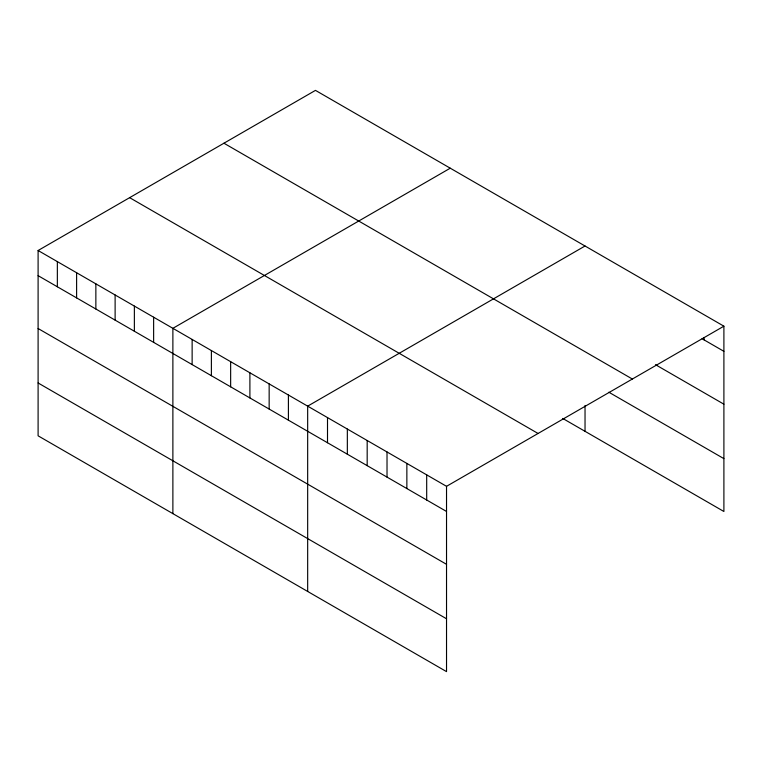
<?xml version="1.0" encoding="UTF-8"?>
<svg xmlns="http://www.w3.org/2000/svg" width="762" height="762" viewBox="0 0 762 762"><rect width="100%" height="100%" fill="white"/><g stroke="black" fill="none" stroke-linecap="round" stroke-linejoin="round"><path stroke-width="1.14" d="M38.1 250.507L446.532 486.318L446.532 671.627L38.1 435.816L38.1 250.507L315.468 90.373L723.9 326.184L723.9 511.493L562.737 418.443M450.247 168.192L172.879 328.327L172.879 513.636M585.035 246.002L307.667 406.146L307.667 591.455M446.532 486.318L723.9 326.184M702.078 338.728L723.9 351.33M655.463 364.665L723.9 404.184M223.933 143.218L632.365 379.028M608.838 392.211L723.9 458.638M129.635 197.663L538.067 433.473M38.1 275.663L446.532 511.464M38.1 328.517L446.532 564.318M38.1 382.972L446.532 618.773M704.059 337.595L704.059 339.881M585.035 405.479L585.035 431.311M426.691 474.859L426.691 500.015M406.86 463.41L406.86 488.556M387.02 451.952L387.02 477.107M367.179 440.503L367.179 465.649M347.339 429.054L347.339 454.2M327.508 417.595L327.508 442.751M288.407 395.03L288.407 420.176M269.157 383.905L269.157 409.061M249.898 372.789L249.898 397.945M230.648 361.674L230.648 386.829M211.388 350.558L211.388 375.714M192.138 339.442L192.138 364.598M153.629 317.211L153.629 342.357M134.369 306.095L134.369 331.241M115.119 294.98L115.119 320.126M95.86 283.864L95.86 309.01M76.61 272.748L76.61 297.894M57.35 261.623L57.35 286.779"/></g></svg>
